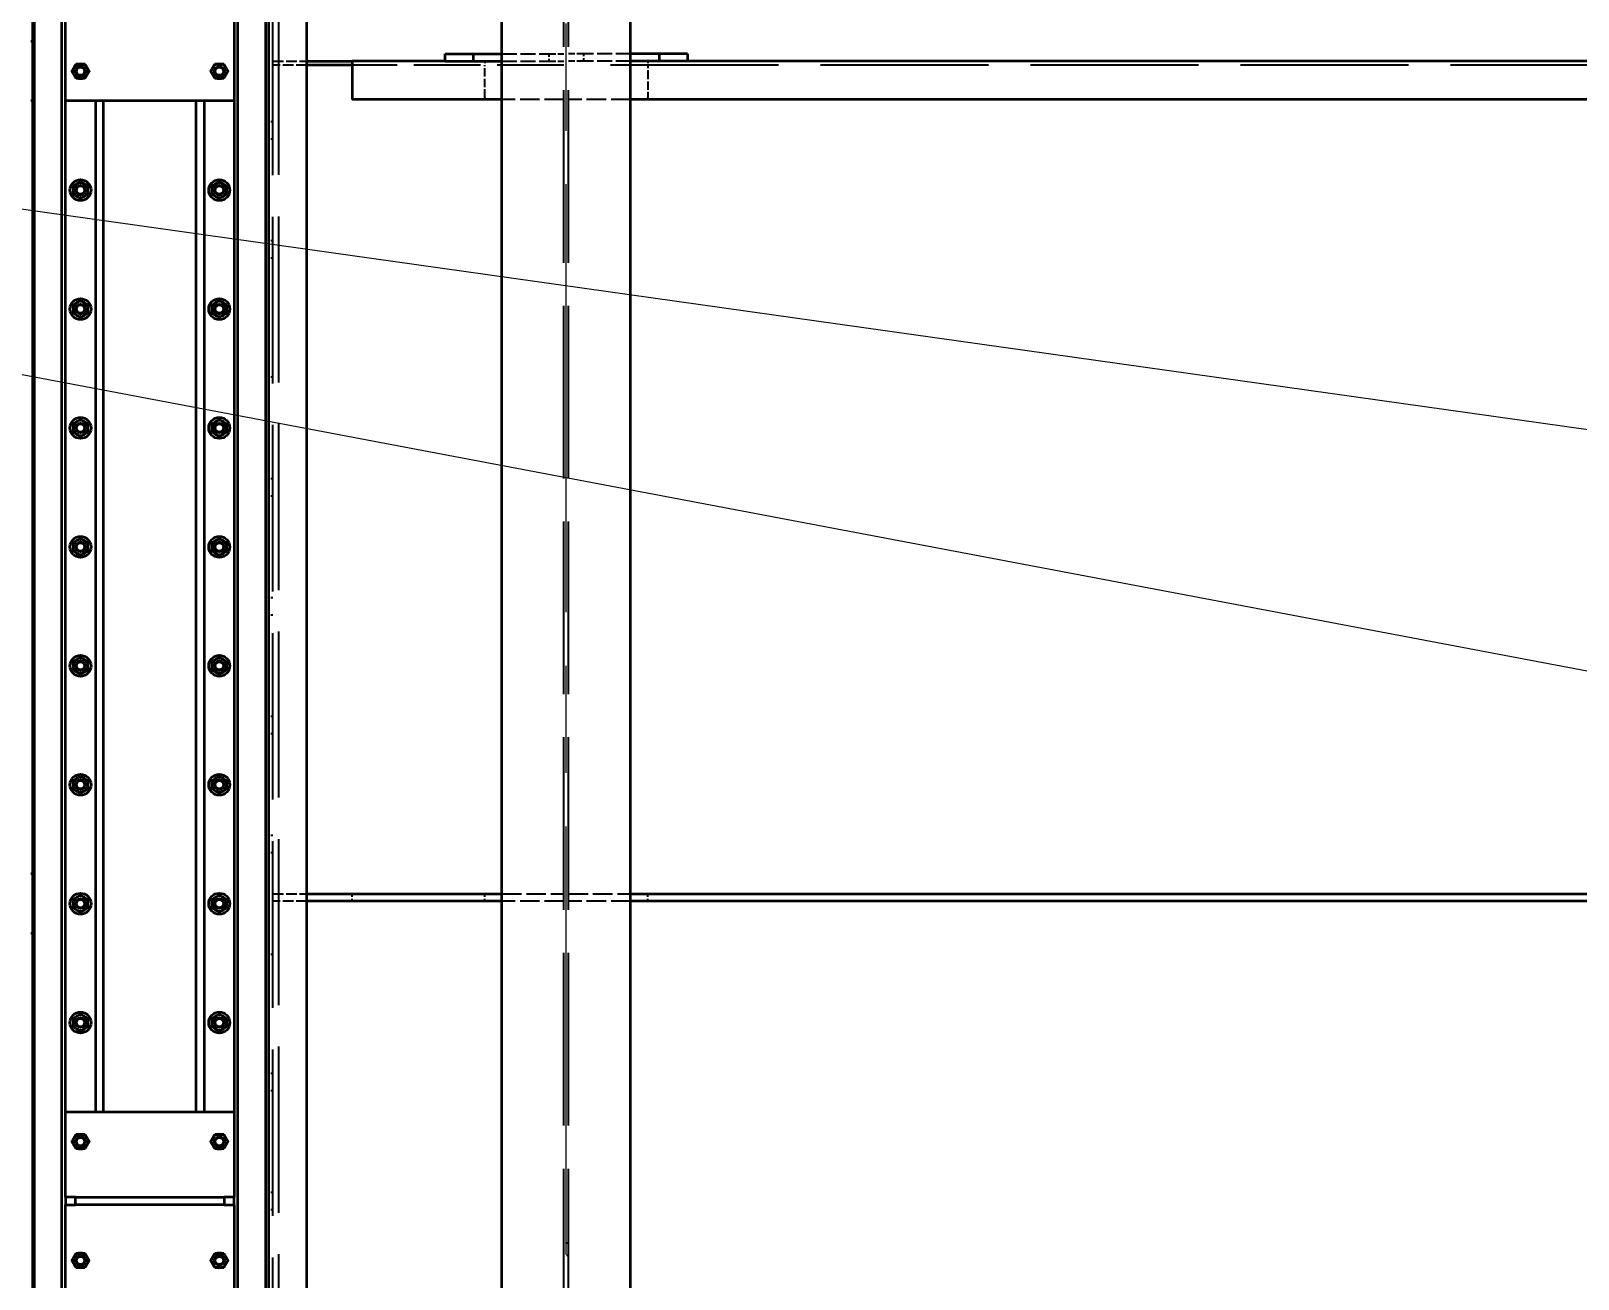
# Model space of a CAD drawing. Header units: inches. Extents: x 11 to 1621, y 11 to 1332.
# Drawn here: x 345.5 to 423.5, y 350.5 to 413.5 of the extents above; entities that cross this region are included whole.
import ezdxf

# ---------------------------------------------------------------- set-up
doc = ezdxf.new("R2010")
doc.units = ezdxf.units.IN
doc.header["$LTSCALE"] = 48
doc.header["$MEASUREMENT"] = 0
doc.linetypes.add('CHAIN', pattern=[0.7087, 0.4724, -0.0591, 0.1181, -0.0591])
doc.linetypes.add('DASHED', pattern=[0.2067, 0.1654, -0.0413])
for name, color, linetype, lineweight in [('Centerline (ANSI)', 7, 'Continuous', 25), ('Hidden (ANSI)', 7, 'DASHED', 35), ('Symbol (ANSI)', 7, 'Continuous', 25), ('Visible (ANSI)', 7, 'Continuous', 50)]:
    doc.layers.add(name, color=color, linetype=linetype, lineweight=lineweight)
doc.styles.add('Dimension Text', font='tahoma.ttf')
doc.dimstyles.new('ELC angle$7', dxfattribs={"dimscale": 48, "dimtxt": 0.12, "dimasz": 0.098425, "dimexe": 0.125, "dimexo": 0.0625, "dimgap": 0.031496, "dimtad": 0, "dimtih": 1, "dimtoh": 1, "dimzin": 0, "dimdsep": 46, "dimtxsty": 'Dimension Text', "dimcen": 0.09, "dimdle": 0.393701, "dimclrd": 256, "dimclre": 256, "dimclrt": 256, "dimadec": 1, "dimazin": 0, "dimtfac": 1, "dimtofl": 0, "dimtmove": 0, "dimatfit": 3, "dimfxl": 0, "dimtolj": 1, "dimtzin": 0, "dimlwd": -1, "dimlwe": -1, "dimarcsym": 0})

msp = doc.modelspace()

# ---------------------------------------------------------------- linework, layer by layer
at = {"layer": 'Centerline (ANSI)', "linetype": 'CHAIN', "ltscale": 0.952448}
msp.add_line((372.502429, 286.951101), (372.502429, 616.568692), dxfattribs=at)
at = {"layer": 'Hidden (ANSI)', "ltscale": 1.058297}
msp.add_line((357.702429, 322.201101), (357.702429, 500.701101), dxfattribs=at)
at = {"layer": 'Hidden (ANSI)', "ltscale": 1.055333}
msp.add_line((358.002429, 322.451101), (358.002429, 500.451101), dxfattribs=at)
at = {"layer": 'Hidden (ANSI)', "ltscale": 1.097001}
for p, q in [((372.387429, 292.951101), (372.387429, 499.747162)), ((372.617429, 292.951101), (372.617429, 499.747162))]:
    msp.add_line(p, q, dxfattribs=at)
at = {"layer": 'Hidden (ANSI)', "ltscale": 0.094341}
for p, q in [((369.257429, 412.326101), (371.637429, 412.326101)), ((375.747429, 412.326101), (373.367429, 412.326101)), ((369.257429, 411.951101), (371.637429, 411.951101)), ((375.747429, 411.951101), (373.367429, 411.951101))]:
    msp.add_line(p, q, dxfattribs=at)
at = {"layer": 'Hidden (ANSI)', "ltscale": 0.041988}
for p, q in [((371.637429, 412.326101), (372.387429, 412.326101)), ((373.367429, 412.326101), (372.617429, 412.326101)), ((371.637429, 411.951101), (372.387429, 411.951101)), ((373.367429, 411.951101), (372.617429, 411.951101))]:
    msp.add_line(p, q, dxfattribs=at)
at = {"layer": 'Hidden (ANSI)', "ltscale": 0.01478}
for p, q in [((371.637429, 411.951101), (371.637429, 412.326101)), ((373.367429, 412.326101), (373.367429, 411.951101)), ((361.702429, 369.576101), (361.702429, 369.951101)), ((368.387429, 369.576101), (368.387429, 369.951101)), ((376.617429, 369.576101), (376.617429, 369.951101))]:
    msp.add_line(p, q, dxfattribs=at)
at = {"layer": 'Hidden (ANSI)', "ltscale": 0.068152}
for p, q in [((357.702429, 411.951101), (359.422429, 411.951101)), ((359.422429, 411.751101), (357.702429, 411.751101)), ((357.702429, 369.951101), (359.422429, 369.951101)), ((359.422429, 369.576101), (357.702429, 369.576101))]:
    msp.add_line(p, q, dxfattribs=at)
at = {"layer": 'Hidden (ANSI)', "ltscale": 0.423893}
msp.add_line((372.387429, 411.751101), (361.702429, 411.751101), dxfattribs=at)
at = {"layer": 'Hidden (ANSI)', "ltscale": 0.007836}
for p, q in [((368.387429, 411.951101), (368.387429, 411.751101)), ((376.617429, 411.951101), (376.617429, 411.751101)), ((357.702429, 408.888601), (357.502429, 408.888601)), ((357.702429, 408.013601), (357.502429, 408.013601)), ((357.702429, 402.888601), (357.502429, 402.888601)), ((357.702429, 402.013601), (357.502429, 402.013601)), ((357.702429, 396.013601), (357.502429, 396.013601)), ((357.702429, 390.888601), (357.502429, 390.888601)), ((357.702429, 390.013601), (357.502429, 390.013601)), ((357.702429, 384.888601), (357.502429, 384.888601)), ((357.702429, 384.013601), (357.502429, 384.013601)), ((357.702429, 378.888601), (357.502429, 378.888601)), ((357.702429, 378.013601), (357.502429, 378.013601)), ((357.702429, 372.888601), (357.502429, 372.888601)), ((357.702429, 372.013601), (357.502429, 372.013601)), ((357.702429, 366.888601), (357.502429, 366.888601)), ((357.702429, 360.888601), (357.502429, 360.888601)), ((357.702429, 360.013601), (357.502429, 360.013601)), ((357.702429, 354.888601), (357.502429, 354.888601)), ((357.702429, 354.013601), (357.502429, 354.013601))]:
    msp.add_line(p, q, dxfattribs=at)
at = {"layer": 'Hidden (ANSI)', "ltscale": 0.018165}
for p, q in [((368.387429, 411.463824), (368.387429, 411.751101)), ((376.617429, 411.751101), (376.617429, 411.463824))]:
    msp.add_line(p, q, dxfattribs=at)
at = {"layer": 'Hidden (ANSI)', "ltscale": 0.053215}
for p, q in [((368.387429, 410.122077), (368.387429, 411.463824)), ((376.617429, 411.463824), (376.617429, 410.122077))]:
    msp.add_line(p, q, dxfattribs=at)
at = {"layer": 'Hidden (ANSI)', "ltscale": 1.067643}
msp.add_line((489.137429, 411.751101), (372.617429, 411.751101), dxfattribs=at)
at = {"layer": 'Hidden (ANSI)', "ltscale": 0.005684}
for p, q in [((368.387429, 410.122077), (368.387429, 410.031101)), ((376.617429, 410.031101), (376.617429, 410.122077))]:
    msp.add_line(p, q, dxfattribs=at)
at = {"layer": 'Hidden (ANSI)', "ltscale": 0.124102}
for p, q in [((372.387429, 410.031101), (369.257429, 410.031101)), ((375.747429, 410.031101), (372.617429, 410.031101)), ((369.257429, 369.951101), (372.387429, 369.951101)), ((372.617429, 369.951101), (375.747429, 369.951101)), ((372.387429, 369.576101), (369.257429, 369.576101)), ((375.747429, 369.576101), (372.617429, 369.576101))]:
    msp.add_line(p, q, dxfattribs=at)
at = {"layer": 'Hidden (ANSI)', "ltscale": 0.009027}
for p, q in [((372.617429, 352.326101), (372.387429, 352.326101)), ((372.617429, 351.701101), (372.387429, 351.701101))]:
    msp.add_line(p, q, dxfattribs=at)
at = {"layer": 'Visible (ANSI)'}
for p, q in [((357.502429, 322.201101), (357.502429, 500.701101)), ((359.422429, 322.201101), (359.422429, 500.701101)), ((369.257429, 292.951101), (369.257429, 500.321101)), ((375.747429, 326.326101), (375.747429, 500.321101)), ((345.660429, 494.076101), (345.660429, 328.826101)), ((347.064929, 328.451101), (347.064929, 494.451101)), ((355.939929, 328.451101), (355.939929, 494.451101)), ((357.344429, 328.826101), (357.344429, 494.076101)), ((345.580429, 454.951101), (345.580429, 409.951101)), ((347.252429, 409.951101), (347.252429, 414.263601)), ((355.752429, 414.263601), (355.752429, 409.951101)), ((345.580429, 412.951101), (345.502429, 412.951101)), ((345.580429, 412.951101), (345.580429, 367.951101)), ((345.658429, 412.951101), (345.580429, 412.951101)), ((345.658429, 412.951101), (345.660429, 412.951101)), ((366.387429, 411.951101), (366.387429, 412.326101)), ((366.387429, 412.326101), (367.824929, 412.326101)), ((367.824929, 412.326101), (369.257429, 412.326101)), ((367.824929, 411.951101), (367.824929, 412.326101)), ((377.179929, 412.326101), (375.747429, 412.326101)), ((377.179929, 412.326101), (377.179929, 411.951101)), ((378.617429, 412.326101), (377.179929, 412.326101)), ((378.617429, 412.326101), (378.617429, 411.951101)), ((359.422429, 411.951101), (361.202429, 411.951101)), ((361.202429, 411.751101), (359.422429, 411.751101)), ((361.202429, 411.951101), (361.702429, 411.951101)), ((361.702429, 411.751101), (361.202429, 411.751101)), ((361.702429, 411.951101), (361.702429, 410.031101)), ((366.387429, 411.951101), (361.702429, 411.951101)), ((366.387429, 411.951101), (367.824929, 411.951101)), ((367.824929, 411.951101), (369.257429, 411.951101)), ((377.179929, 411.951101), (375.747429, 411.951101)), ((378.617429, 411.951101), (377.179929, 411.951101)), ((483.137429, 411.951101), (378.617429, 411.951101)), ((345.580429, 409.951101), (345.502429, 409.951101)), ((345.658429, 409.951101), (345.580429, 409.951101)), ((345.660429, 409.951101), (345.658429, 409.951101)), ((347.252429, 358.951101), (347.252429, 409.951101)), ((355.752429, 409.951101), (347.252429, 409.951101)), ((348.752429, 409.951101), (348.752429, 358.951101)), ((349.168215, 358.951101), (349.168215, 409.951101)), ((353.836643, 358.951101), (353.836643, 409.951101)), ((354.252429, 358.951101), (354.252429, 409.951101)), ((355.752429, 409.951101), (355.752429, 358.951101)), ((369.257429, 410.031101), (361.702429, 410.031101)), ((486.007429, 410.031101), (375.747429, 410.031101)), ((345.580429, 370.951101), (345.502429, 370.951101)), ((345.580429, 370.951101), (345.580429, 327.951101)), ((345.658429, 370.951101), (345.580429, 370.951101)), ((345.658429, 370.951101), (345.660429, 370.951101)), ((359.422429, 369.951101), (369.257429, 369.951101)), ((375.747429, 369.951101), (486.007429, 369.951101)), ((369.257429, 369.576101), (359.422429, 369.576101)), ((486.007429, 369.576101), (375.747429, 369.576101)), ((345.580429, 367.951101), (345.502429, 367.951101)), ((345.658429, 367.951101), (345.580429, 367.951101)), ((345.660429, 367.951101), (345.658429, 367.951101)), ((347.252429, 354.638601), (347.252429, 358.951101)), ((347.252429, 358.951101), (355.752429, 358.951101)), ((355.752429, 358.951101), (355.752429, 354.638601)), ((347.752429, 354.638601), (347.252429, 354.638601)), ((347.252429, 354.638601), (347.252429, 354.263601)), ((347.252429, 354.263601), (347.752429, 354.263601)), ((347.252429, 349.951101), (347.252429, 354.263601)), ((347.752429, 354.263601), (347.752429, 354.638601)), ((347.752429, 354.638601), (355.252429, 354.638601)), ((355.252429, 354.263601), (347.752429, 354.263601)), ((355.752429, 354.638601), (355.252429, 354.638601)), ((355.252429, 354.638601), (355.252429, 354.263601)), ((355.252429, 354.263601), (355.752429, 354.263601)), ((355.752429, 354.263601), (355.752429, 354.638601)), ((355.752429, 354.263601), (355.752429, 349.951101))]:
    msp.add_line(p, q, dxfattribs=at)
for centre, radius in [((348.002429, 411.451101), 0.250136), ((348.002429, 411.451101), 0.2085), ((355.002429, 411.451101), 0.250136), ((355.002429, 411.451101), 0.2085), ((348.002429, 405.451101), 0.5315), ((355.002429, 405.451101), 0.5315), ((348.002429, 405.451101), 0.250136), ((348.002429, 405.451101), 0.2085), ((355.002429, 405.451101), 0.250136), ((355.002429, 405.451101), 0.2085), ((348.002429, 399.451101), 0.5315), ((348.002429, 399.451101), 0.250136), ((348.002429, 399.451101), 0.2085), ((355.002429, 399.451101), 0.5315), ((355.002429, 399.451101), 0.250136), ((355.002429, 399.451101), 0.2085), ((348.002429, 393.451101), 0.5315), ((348.002429, 393.451101), 0.250136), ((348.002429, 393.451101), 0.2085), ((355.002429, 393.451101), 0.5315), ((355.002429, 393.451101), 0.250136), ((355.002429, 393.451101), 0.2085), ((348.002429, 387.451101), 0.5315), ((355.002429, 387.451101), 0.5315), ((348.002429, 387.451101), 0.250136), ((348.002429, 387.451101), 0.2085), ((355.002429, 387.451101), 0.250136), ((355.002429, 387.451101), 0.2085), ((348.002429, 381.451101), 0.5315), ((348.002429, 381.451101), 0.250136), ((348.002429, 381.451101), 0.2085), ((355.002429, 381.451101), 0.5315), ((355.002429, 381.451101), 0.250136), ((355.002429, 381.451101), 0.2085), ((348.002429, 375.451101), 0.5315), ((348.002429, 375.451101), 0.250136), ((348.002429, 375.451101), 0.2085), ((355.002429, 375.451101), 0.5315), ((355.002429, 375.451101), 0.250136), ((355.002429, 375.451101), 0.2085), ((348.002429, 369.451101), 0.5315), ((355.002429, 369.451101), 0.5315), ((348.002429, 369.451101), 0.250136), ((348.002429, 369.451101), 0.2085), ((355.002429, 369.451101), 0.250136), ((355.002429, 369.451101), 0.2085), ((348.002429, 363.451101), 0.5315), ((348.002429, 363.451101), 0.250136), ((348.002429, 363.451101), 0.2085), ((355.002429, 363.451101), 0.5315), ((355.002429, 363.451101), 0.250136), ((355.002429, 363.451101), 0.2085), ((348.002429, 357.451101), 0.250136), ((348.002429, 357.451101), 0.2085), ((355.002429, 357.451101), 0.250136), ((355.002429, 357.451101), 0.2085), ((348.002429, 351.451101), 0.250136), ((348.002429, 351.451101), 0.2085), ((355.002429, 351.451101), 0.250136), ((355.002429, 351.451101), 0.2085)]:
    msp.add_circle(centre, radius, dxfattribs=at)
for centre, start, end in [((348.002429, 411.451101), 150, 210), ((348.002429, 411.451101), 90, 150), ((348.002429, 411.451101), 210, 270), ((348.002429, 411.451101), 30, 90), ((348.002429, 411.451101), 270, 330), ((348.002429, 411.451101), 330, 30), ((355.002429, 411.451101), 150, 210), ((355.002429, 411.451101), 90, 150), ((355.002429, 411.451101), 210, 270), ((355.002429, 411.451101), 30, 90), ((355.002429, 411.451101), 270, 330), ((355.002429, 411.451101), 330, 30), ((348.002429, 405.451101), 120, 180), ((348.002429, 405.451101), 60, 120), ((348.002429, 405.451101), 0, 60), ((355.002429, 405.451101), 120, 180), ((355.002429, 405.451101), 60, 120), ((355.002429, 405.451101), 0, 60), ((348.002429, 405.451101), 180, 240), ((348.002429, 405.451101), 240, 300), ((348.002429, 405.451101), 300, 0), ((355.002429, 405.451101), 180, 240), ((355.002429, 405.451101), 240, 300), ((355.002429, 405.451101), 300, 0), ((348.002429, 399.451101), 120, 180), ((348.002429, 399.451101), 60, 120), ((348.002429, 399.451101), 0, 60), ((355.002429, 399.451101), 120, 180), ((355.002429, 399.451101), 60, 120), ((355.002429, 399.451101), 0, 60), ((348.002429, 399.451101), 180, 240), ((348.002429, 399.451101), 240, 300), ((348.002429, 399.451101), 300, 0), ((355.002429, 399.451101), 180, 240), ((355.002429, 399.451101), 240, 300), ((355.002429, 399.451101), 300, 0), ((348.002429, 393.451101), 120, 180), ((348.002429, 393.451101), 180, 240), ((348.002429, 393.451101), 60, 120), ((348.002429, 393.451101), 0, 60), ((348.002429, 393.451101), 300, 0), ((355.002429, 393.451101), 120, 180), ((355.002429, 393.451101), 180, 240), ((355.002429, 393.451101), 60, 120), ((355.002429, 393.451101), 0, 60), ((355.002429, 393.451101), 300, 0), ((348.002429, 393.451101), 240, 300), ((355.002429, 393.451101), 240, 300), ((348.002429, 387.451101), 60, 120), ((355.002429, 387.451101), 60, 120), ((348.002429, 387.451101), 120, 180), ((348.002429, 387.451101), 180, 240), ((348.002429, 387.451101), 240, 300), ((348.002429, 387.451101), 0, 60), ((348.002429, 387.451101), 300, 0), ((355.002429, 387.451101), 120, 180), ((355.002429, 387.451101), 180, 240), ((355.002429, 387.451101), 240, 300), ((355.002429, 387.451101), 0, 60), ((355.002429, 387.451101), 300, 0), ((348.002429, 381.451101), 120, 180), ((348.002429, 381.451101), 60, 120), ((348.002429, 381.451101), 0, 60), ((355.002429, 381.451101), 120, 180), ((355.002429, 381.451101), 60, 120), ((355.002429, 381.451101), 0, 60), ((348.002429, 381.451101), 180, 240), ((348.002429, 381.451101), 240, 300), ((348.002429, 381.451101), 300, 0), ((355.002429, 381.451101), 180, 240), ((355.002429, 381.451101), 240, 300), ((355.002429, 381.451101), 300, 0), ((348.002429, 375.451101), 120, 180), ((348.002429, 375.451101), 180, 240), ((348.002429, 375.451101), 60, 120), ((348.002429, 375.451101), 0, 60), ((348.002429, 375.451101), 300, 0), ((355.002429, 375.451101), 120, 180), ((355.002429, 375.451101), 180, 240), ((355.002429, 375.451101), 60, 120), ((355.002429, 375.451101), 0, 60), ((355.002429, 375.451101), 300, 0), ((348.002429, 375.451101), 240, 300), ((355.002429, 375.451101), 240, 300), ((348.002429, 369.451101), 120, 180), ((348.002429, 369.451101), 180, 240), ((348.002429, 369.451101), 60, 120), ((348.002429, 369.451101), 240, 300), ((348.002429, 369.451101), 0, 60), ((348.002429, 369.451101), 300, 0), ((355.002429, 369.451101), 120, 180), ((355.002429, 369.451101), 180, 240), ((355.002429, 369.451101), 60, 120), ((355.002429, 369.451101), 240, 300), ((355.002429, 369.451101), 0, 60), ((355.002429, 369.451101), 300, 0), ((348.002429, 363.451101), 120, 180), ((348.002429, 363.451101), 60, 120), ((348.002429, 363.451101), 0, 60), ((355.002429, 363.451101), 120, 180), ((355.002429, 363.451101), 60, 120), ((355.002429, 363.451101), 0, 60), ((348.002429, 363.451101), 180, 240), ((348.002429, 363.451101), 240, 300), ((348.002429, 363.451101), 300, 0), ((355.002429, 363.451101), 180, 240), ((355.002429, 363.451101), 240, 300), ((355.002429, 363.451101), 300, 0), ((348.002429, 357.451101), 150, 210), ((348.002429, 357.451101), 90, 150), ((348.002429, 357.451101), 30, 90), ((348.002429, 357.451101), 330, 30), ((355.002429, 357.451101), 150, 210), ((355.002429, 357.451101), 90, 150), ((355.002429, 357.451101), 30, 90), ((355.002429, 357.451101), 330, 30), ((348.002429, 357.451101), 210, 270), ((348.002429, 357.451101), 270, 330), ((355.002429, 357.451101), 210, 270), ((355.002429, 357.451101), 270, 330), ((348.002429, 351.451101), 150, 210), ((348.002429, 351.451101), 90, 150), ((348.002429, 351.451101), 210, 270), ((348.002429, 351.451101), 30, 90), ((348.002429, 351.451101), 270, 330), ((348.002429, 351.451101), 330, 30), ((355.002429, 351.451101), 150, 210), ((355.002429, 351.451101), 90, 150), ((355.002429, 351.451101), 210, 270), ((355.002429, 351.451101), 30, 90), ((355.002429, 351.451101), 270, 330), ((355.002429, 351.451101), 330, 30)]:
    msp.add_arc(centre, 0.375, start, end, dxfattribs=at)
for points in [[(347.569417, 411.451101), (347.627429, 411.551582), (347.67767, 411.638601)], [(347.67767, 411.263601), (347.627429, 411.35062), (347.569417, 411.451101)], [(347.67767, 411.638601), (347.72791, 411.72562), (347.785923, 411.826101)], [(347.785923, 411.076101), (347.72791, 411.176582), (347.67767, 411.263601)], [(347.785923, 411.826101), (347.901948, 411.826101), (348.002429, 411.826101)], [(348.002429, 411.826101), (348.10291, 411.826101), (348.218936, 411.826101)], [(348.218936, 411.826101), (348.276948, 411.72562), (348.327189, 411.638601)], [(348.327189, 411.263601), (348.276948, 411.176582), (348.218936, 411.076101)], [(348.327189, 411.638601), (348.377429, 411.551582), (348.435442, 411.451101)], [(348.435442, 411.451101), (348.377429, 411.35062), (348.327189, 411.263601)], [(354.569417, 411.451101), (354.627429, 411.551582), (354.67767, 411.638601)], [(354.67767, 411.263601), (354.627429, 411.35062), (354.569417, 411.451101)], [(354.67767, 411.638601), (354.72791, 411.72562), (354.785923, 411.826101)], [(354.785923, 411.076101), (354.72791, 411.176582), (354.67767, 411.263601)], [(354.785923, 411.826101), (354.901948, 411.826101), (355.002429, 411.826101)], [(355.002429, 411.826101), (355.10291, 411.826101), (355.218936, 411.826101)], [(355.218936, 411.826101), (355.276948, 411.72562), (355.327189, 411.638601)], [(355.327189, 411.263601), (355.276948, 411.176582), (355.218936, 411.076101)], [(355.327189, 411.638601), (355.377429, 411.551582), (355.435442, 411.451101)], [(355.435442, 411.451101), (355.377429, 411.35062), (355.327189, 411.263601)], [(348.002429, 411.076101), (347.901948, 411.076101), (347.785923, 411.076101)], [(348.218936, 411.076101), (348.10291, 411.076101), (348.002429, 411.076101)], [(355.002429, 411.076101), (354.901948, 411.076101), (354.785923, 411.076101)], [(355.218936, 411.076101), (355.10291, 411.076101), (355.002429, 411.076101)], [(347.627429, 405.667607), (347.72791, 405.72562), (347.814929, 405.77586)], [(347.814929, 405.77586), (347.901948, 405.826101), (348.002429, 405.884114)], [(348.002429, 405.884114), (348.10291, 405.826101), (348.189929, 405.77586)], [(348.189929, 405.77586), (348.276948, 405.72562), (348.377429, 405.667607)], [(354.627429, 405.667607), (354.72791, 405.72562), (354.814929, 405.77586)], [(354.814929, 405.77586), (354.901948, 405.826101), (355.002429, 405.884114)], [(355.002429, 405.884114), (355.10291, 405.826101), (355.189929, 405.77586)], [(355.189929, 405.77586), (355.276948, 405.72562), (355.377429, 405.667607)], [(347.627429, 405.451101), (347.627429, 405.551582), (347.627429, 405.667607)], [(347.627429, 405.234595), (347.627429, 405.35062), (347.627429, 405.451101)], [(347.814929, 405.126341), (347.72791, 405.176582), (347.627429, 405.234595)], [(348.002429, 405.018088), (347.901948, 405.076101), (347.814929, 405.126341)], [(348.189929, 405.126341), (348.10291, 405.076101), (348.002429, 405.018088)], [(348.377429, 405.234595), (348.276948, 405.176582), (348.189929, 405.126341)], [(348.377429, 405.667607), (348.377429, 405.551582), (348.377429, 405.451101)], [(348.377429, 405.451101), (348.377429, 405.35062), (348.377429, 405.234595)], [(354.627429, 405.451101), (354.627429, 405.551582), (354.627429, 405.667607)], [(354.627429, 405.234595), (354.627429, 405.35062), (354.627429, 405.451101)], [(354.814929, 405.126341), (354.72791, 405.176582), (354.627429, 405.234595)], [(355.002429, 405.018088), (354.901948, 405.076101), (354.814929, 405.126341)], [(355.189929, 405.126341), (355.10291, 405.076101), (355.002429, 405.018088)], [(355.377429, 405.234595), (355.276948, 405.176582), (355.189929, 405.126341)], [(355.377429, 405.667607), (355.377429, 405.551582), (355.377429, 405.451101)], [(355.377429, 405.451101), (355.377429, 405.35062), (355.377429, 405.234595)], [(347.627429, 399.667607), (347.72791, 399.72562), (347.814929, 399.77586)], [(347.627429, 399.451101), (347.627429, 399.551582), (347.627429, 399.667607)], [(347.814929, 399.77586), (347.901948, 399.826101), (348.002429, 399.884114)], [(348.002429, 399.884114), (348.10291, 399.826101), (348.189929, 399.77586)], [(348.189929, 399.77586), (348.276948, 399.72562), (348.377429, 399.667607)], [(348.377429, 399.667607), (348.377429, 399.551582), (348.377429, 399.451101)], [(354.627429, 399.667607), (354.72791, 399.72562), (354.814929, 399.77586)], [(354.627429, 399.451101), (354.627429, 399.551582), (354.627429, 399.667607)], [(354.814929, 399.77586), (354.901948, 399.826101), (355.002429, 399.884114)], [(355.002429, 399.884114), (355.10291, 399.826101), (355.189929, 399.77586)], [(355.189929, 399.77586), (355.276948, 399.72562), (355.377429, 399.667607)], [(355.377429, 399.667607), (355.377429, 399.551582), (355.377429, 399.451101)], [(347.627429, 399.234595), (347.627429, 399.35062), (347.627429, 399.451101)], [(347.814929, 399.126341), (347.72791, 399.176582), (347.627429, 399.234595)], [(348.002429, 399.018088), (347.901948, 399.076101), (347.814929, 399.126341)], [(348.189929, 399.126341), (348.10291, 399.076101), (348.002429, 399.018088)], [(348.377429, 399.234595), (348.276948, 399.176582), (348.189929, 399.126341)], [(348.377429, 399.451101), (348.377429, 399.35062), (348.377429, 399.234595)], [(354.627429, 399.234595), (354.627429, 399.35062), (354.627429, 399.451101)], [(354.814929, 399.126341), (354.72791, 399.176582), (354.627429, 399.234595)], [(355.002429, 399.018088), (354.901948, 399.076101), (354.814929, 399.126341)], [(355.189929, 399.126341), (355.10291, 399.076101), (355.002429, 399.018088)], [(355.377429, 399.234595), (355.276948, 399.176582), (355.189929, 399.126341)], [(355.377429, 399.451101), (355.377429, 399.35062), (355.377429, 399.234595)], [(347.627429, 393.667607), (347.72791, 393.72562), (347.814929, 393.77586)], [(347.627429, 393.451101), (347.627429, 393.551582), (347.627429, 393.667607)], [(347.627429, 393.234595), (347.627429, 393.35062), (347.627429, 393.451101)], [(347.814929, 393.77586), (347.901948, 393.826101), (348.002429, 393.884114)], [(348.002429, 393.884114), (348.10291, 393.826101), (348.189929, 393.77586)], [(348.189929, 393.77586), (348.276948, 393.72562), (348.377429, 393.667607)], [(348.377429, 393.667607), (348.377429, 393.551582), (348.377429, 393.451101)], [(348.377429, 393.451101), (348.377429, 393.35062), (348.377429, 393.234595)], [(354.627429, 393.667607), (354.72791, 393.72562), (354.814929, 393.77586)], [(354.627429, 393.451101), (354.627429, 393.551582), (354.627429, 393.667607)], [(354.627429, 393.234595), (354.627429, 393.35062), (354.627429, 393.451101)], [(354.814929, 393.77586), (354.901948, 393.826101), (355.002429, 393.884114)], [(355.002429, 393.884114), (355.10291, 393.826101), (355.189929, 393.77586)], [(355.189929, 393.77586), (355.276948, 393.72562), (355.377429, 393.667607)], [(355.377429, 393.667607), (355.377429, 393.551582), (355.377429, 393.451101)], [(355.377429, 393.451101), (355.377429, 393.35062), (355.377429, 393.234595)], [(347.814929, 393.126341), (347.72791, 393.176582), (347.627429, 393.234595)], [(348.002429, 393.018088), (347.901948, 393.076101), (347.814929, 393.126341)], [(348.189929, 393.126341), (348.10291, 393.076101), (348.002429, 393.018088)], [(348.377429, 393.234595), (348.276948, 393.176582), (348.189929, 393.126341)], [(354.814929, 393.126341), (354.72791, 393.176582), (354.627429, 393.234595)], [(355.002429, 393.018088), (354.901948, 393.076101), (354.814929, 393.126341)], [(355.189929, 393.126341), (355.10291, 393.076101), (355.002429, 393.018088)], [(355.377429, 393.234595), (355.276948, 393.176582), (355.189929, 393.126341)], [(347.814929, 387.77586), (347.901948, 387.826101), (348.002429, 387.884114)], [(348.002429, 387.884114), (348.10291, 387.826101), (348.189929, 387.77586)], [(354.814929, 387.77586), (354.901948, 387.826101), (355.002429, 387.884114)], [(355.002429, 387.884114), (355.10291, 387.826101), (355.189929, 387.77586)], [(347.627429, 387.667607), (347.72791, 387.72562), (347.814929, 387.77586)], [(347.627429, 387.451101), (347.627429, 387.551582), (347.627429, 387.667607)], [(347.627429, 387.234595), (347.627429, 387.35062), (347.627429, 387.451101)], [(347.814929, 387.126341), (347.72791, 387.176582), (347.627429, 387.234595)], [(348.002429, 387.018088), (347.901948, 387.076101), (347.814929, 387.126341)], [(348.189929, 387.126341), (348.10291, 387.076101), (348.002429, 387.018088)], [(348.189929, 387.77586), (348.276948, 387.72562), (348.377429, 387.667607)], [(348.377429, 387.234595), (348.276948, 387.176582), (348.189929, 387.126341)], [(348.377429, 387.667607), (348.377429, 387.551582), (348.377429, 387.451101)], [(348.377429, 387.451101), (348.377429, 387.35062), (348.377429, 387.234595)], [(354.627429, 387.667607), (354.72791, 387.72562), (354.814929, 387.77586)], [(354.627429, 387.451101), (354.627429, 387.551582), (354.627429, 387.667607)], [(354.627429, 387.234595), (354.627429, 387.35062), (354.627429, 387.451101)], [(354.814929, 387.126341), (354.72791, 387.176582), (354.627429, 387.234595)], [(355.002429, 387.018088), (354.901948, 387.076101), (354.814929, 387.126341)], [(355.189929, 387.126341), (355.10291, 387.076101), (355.002429, 387.018088)], [(355.189929, 387.77586), (355.276948, 387.72562), (355.377429, 387.667607)], [(355.377429, 387.234595), (355.276948, 387.176582), (355.189929, 387.126341)], [(355.377429, 387.667607), (355.377429, 387.551582), (355.377429, 387.451101)], [(355.377429, 387.451101), (355.377429, 387.35062), (355.377429, 387.234595)], [(347.627429, 381.667607), (347.72791, 381.72562), (347.814929, 381.77586)], [(347.627429, 381.451101), (347.627429, 381.551582), (347.627429, 381.667607)], [(347.814929, 381.77586), (347.901948, 381.826101), (348.002429, 381.884114)], [(348.002429, 381.884114), (348.10291, 381.826101), (348.189929, 381.77586)], [(348.189929, 381.77586), (348.276948, 381.72562), (348.377429, 381.667607)], [(348.377429, 381.667607), (348.377429, 381.551582), (348.377429, 381.451101)], [(354.627429, 381.667607), (354.72791, 381.72562), (354.814929, 381.77586)], [(354.627429, 381.451101), (354.627429, 381.551582), (354.627429, 381.667607)], [(354.814929, 381.77586), (354.901948, 381.826101), (355.002429, 381.884114)], [(355.002429, 381.884114), (355.10291, 381.826101), (355.189929, 381.77586)], [(355.189929, 381.77586), (355.276948, 381.72562), (355.377429, 381.667607)], [(355.377429, 381.667607), (355.377429, 381.551582), (355.377429, 381.451101)], [(347.627429, 381.234595), (347.627429, 381.35062), (347.627429, 381.451101)], [(347.814929, 381.126341), (347.72791, 381.176582), (347.627429, 381.234595)], [(348.002429, 381.018088), (347.901948, 381.076101), (347.814929, 381.126341)], [(348.189929, 381.126341), (348.10291, 381.076101), (348.002429, 381.018088)], [(348.377429, 381.234595), (348.276948, 381.176582), (348.189929, 381.126341)], [(348.377429, 381.451101), (348.377429, 381.35062), (348.377429, 381.234595)], [(354.627429, 381.234595), (354.627429, 381.35062), (354.627429, 381.451101)], [(354.814929, 381.126341), (354.72791, 381.176582), (354.627429, 381.234595)], [(355.002429, 381.018088), (354.901948, 381.076101), (354.814929, 381.126341)], [(355.189929, 381.126341), (355.10291, 381.076101), (355.002429, 381.018088)], [(355.377429, 381.234595), (355.276948, 381.176582), (355.189929, 381.126341)], [(355.377429, 381.451101), (355.377429, 381.35062), (355.377429, 381.234595)], [(347.627429, 375.667607), (347.72791, 375.72562), (347.814929, 375.77586)], [(347.627429, 375.451101), (347.627429, 375.551582), (347.627429, 375.667607)], [(347.627429, 375.234595), (347.627429, 375.35062), (347.627429, 375.451101)], [(347.814929, 375.77586), (347.901948, 375.826101), (348.002429, 375.884114)], [(348.002429, 375.884114), (348.10291, 375.826101), (348.189929, 375.77586)], [(348.189929, 375.77586), (348.276948, 375.72562), (348.377429, 375.667607)], [(348.377429, 375.667607), (348.377429, 375.551582), (348.377429, 375.451101)], [(348.377429, 375.451101), (348.377429, 375.35062), (348.377429, 375.234595)], [(354.627429, 375.667607), (354.72791, 375.72562), (354.814929, 375.77586)], [(354.627429, 375.451101), (354.627429, 375.551582), (354.627429, 375.667607)], [(354.627429, 375.234595), (354.627429, 375.35062), (354.627429, 375.451101)], [(354.814929, 375.77586), (354.901948, 375.826101), (355.002429, 375.884114)], [(355.002429, 375.884114), (355.10291, 375.826101), (355.189929, 375.77586)], [(355.189929, 375.77586), (355.276948, 375.72562), (355.377429, 375.667607)], [(355.377429, 375.667607), (355.377429, 375.551582), (355.377429, 375.451101)], [(355.377429, 375.451101), (355.377429, 375.35062), (355.377429, 375.234595)], [(347.814929, 375.126341), (347.72791, 375.176582), (347.627429, 375.234595)], [(348.002429, 375.018088), (347.901948, 375.076101), (347.814929, 375.126341)], [(348.189929, 375.126341), (348.10291, 375.076101), (348.002429, 375.018088)], [(348.377429, 375.234595), (348.276948, 375.176582), (348.189929, 375.126341)], [(354.814929, 375.126341), (354.72791, 375.176582), (354.627429, 375.234595)], [(355.002429, 375.018088), (354.901948, 375.076101), (354.814929, 375.126341)], [(355.189929, 375.126341), (355.10291, 375.076101), (355.002429, 375.018088)], [(355.377429, 375.234595), (355.276948, 375.176582), (355.189929, 375.126341)], [(347.814929, 369.77586), (347.901948, 369.826101), (348.002429, 369.884114)], [(348.002429, 369.884114), (348.10291, 369.826101), (348.189929, 369.77586)], [(354.814929, 369.77586), (354.901948, 369.826101), (355.002429, 369.884114)], [(355.002429, 369.884114), (355.10291, 369.826101), (355.189929, 369.77586)], [(347.627429, 369.667607), (347.72791, 369.72562), (347.814929, 369.77586)], [(347.627429, 369.451101), (347.627429, 369.551582), (347.627429, 369.667607)], [(347.627429, 369.234595), (347.627429, 369.35062), (347.627429, 369.451101)], [(347.814929, 369.126341), (347.72791, 369.176582), (347.627429, 369.234595)], [(348.002429, 369.018088), (347.901948, 369.076101), (347.814929, 369.126341)], [(348.189929, 369.126341), (348.10291, 369.076101), (348.002429, 369.018088)], [(348.189929, 369.77586), (348.276948, 369.72562), (348.377429, 369.667607)], [(348.377429, 369.234595), (348.276948, 369.176582), (348.189929, 369.126341)], [(348.377429, 369.667607), (348.377429, 369.551582), (348.377429, 369.451101)], [(348.377429, 369.451101), (348.377429, 369.35062), (348.377429, 369.234595)], [(354.627429, 369.667607), (354.72791, 369.72562), (354.814929, 369.77586)], [(354.627429, 369.451101), (354.627429, 369.551582), (354.627429, 369.667607)], [(354.627429, 369.234595), (354.627429, 369.35062), (354.627429, 369.451101)], [(354.814929, 369.126341), (354.72791, 369.176582), (354.627429, 369.234595)], [(355.002429, 369.018088), (354.901948, 369.076101), (354.814929, 369.126341)], [(355.189929, 369.126341), (355.10291, 369.076101), (355.002429, 369.018088)], [(355.189929, 369.77586), (355.276948, 369.72562), (355.377429, 369.667607)], [(355.377429, 369.234595), (355.276948, 369.176582), (355.189929, 369.126341)], [(355.377429, 369.667607), (355.377429, 369.551582), (355.377429, 369.451101)], [(355.377429, 369.451101), (355.377429, 369.35062), (355.377429, 369.234595)], [(347.627429, 363.667607), (347.72791, 363.72562), (347.814929, 363.77586)], [(347.627429, 363.451101), (347.627429, 363.551582), (347.627429, 363.667607)], [(347.814929, 363.77586), (347.901948, 363.826101), (348.002429, 363.884114)], [(348.002429, 363.884114), (348.10291, 363.826101), (348.189929, 363.77586)], [(348.189929, 363.77586), (348.276948, 363.72562), (348.377429, 363.667607)], [(348.377429, 363.667607), (348.377429, 363.551582), (348.377429, 363.451101)], [(354.627429, 363.667607), (354.72791, 363.72562), (354.814929, 363.77586)], [(354.627429, 363.451101), (354.627429, 363.551582), (354.627429, 363.667607)], [(354.814929, 363.77586), (354.901948, 363.826101), (355.002429, 363.884114)], [(355.002429, 363.884114), (355.10291, 363.826101), (355.189929, 363.77586)], [(355.189929, 363.77586), (355.276948, 363.72562), (355.377429, 363.667607)], [(355.377429, 363.667607), (355.377429, 363.551582), (355.377429, 363.451101)], [(347.627429, 363.234595), (347.627429, 363.35062), (347.627429, 363.451101)], [(347.814929, 363.126341), (347.72791, 363.176582), (347.627429, 363.234595)], [(348.002429, 363.018088), (347.901948, 363.076101), (347.814929, 363.126341)], [(348.189929, 363.126341), (348.10291, 363.076101), (348.002429, 363.018088)], [(348.377429, 363.234595), (348.276948, 363.176582), (348.189929, 363.126341)], [(348.377429, 363.451101), (348.377429, 363.35062), (348.377429, 363.234595)], [(354.627429, 363.234595), (354.627429, 363.35062), (354.627429, 363.451101)], [(354.814929, 363.126341), (354.72791, 363.176582), (354.627429, 363.234595)], [(355.002429, 363.018088), (354.901948, 363.076101), (354.814929, 363.126341)], [(355.189929, 363.126341), (355.10291, 363.076101), (355.002429, 363.018088)], [(355.377429, 363.234595), (355.276948, 363.176582), (355.189929, 363.126341)], [(355.377429, 363.451101), (355.377429, 363.35062), (355.377429, 363.234595)], [(347.569417, 357.451101), (347.627429, 357.551582), (347.67767, 357.638601)], [(347.67767, 357.263601), (347.627429, 357.35062), (347.569417, 357.451101)], [(347.67767, 357.638601), (347.72791, 357.72562), (347.785923, 357.826101)], [(347.785923, 357.826101), (347.901948, 357.826101), (348.002429, 357.826101)], [(348.002429, 357.826101), (348.10291, 357.826101), (348.218936, 357.826101)], [(348.218936, 357.826101), (348.276948, 357.72562), (348.327189, 357.638601)], [(348.327189, 357.638601), (348.377429, 357.551582), (348.435442, 357.451101)], [(348.435442, 357.451101), (348.377429, 357.35062), (348.327189, 357.263601)], [(354.569417, 357.451101), (354.627429, 357.551582), (354.67767, 357.638601)], [(354.67767, 357.263601), (354.627429, 357.35062), (354.569417, 357.451101)], [(354.67767, 357.638601), (354.72791, 357.72562), (354.785923, 357.826101)], [(354.785923, 357.826101), (354.901948, 357.826101), (355.002429, 357.826101)], [(355.002429, 357.826101), (355.10291, 357.826101), (355.218936, 357.826101)], [(355.218936, 357.826101), (355.276948, 357.72562), (355.327189, 357.638601)], [(355.327189, 357.638601), (355.377429, 357.551582), (355.435442, 357.451101)], [(355.435442, 357.451101), (355.377429, 357.35062), (355.327189, 357.263601)], [(347.785923, 357.076101), (347.72791, 357.176582), (347.67767, 357.263601)], [(348.002429, 357.076101), (347.901948, 357.076101), (347.785923, 357.076101)], [(348.218936, 357.076101), (348.10291, 357.076101), (348.002429, 357.076101)], [(348.327189, 357.263601), (348.276948, 357.176582), (348.218936, 357.076101)], [(354.785923, 357.076101), (354.72791, 357.176582), (354.67767, 357.263601)], [(355.002429, 357.076101), (354.901948, 357.076101), (354.785923, 357.076101)], [(355.218936, 357.076101), (355.10291, 357.076101), (355.002429, 357.076101)], [(355.327189, 357.263601), (355.276948, 357.176582), (355.218936, 357.076101)], [(347.569417, 351.451101), (347.627429, 351.551582), (347.67767, 351.638601)], [(347.67767, 351.263601), (347.627429, 351.35062), (347.569417, 351.451101)], [(347.67767, 351.638601), (347.72791, 351.72562), (347.785923, 351.826101)], [(347.785923, 351.076101), (347.72791, 351.176582), (347.67767, 351.263601)], [(347.785923, 351.826101), (347.901948, 351.826101), (348.002429, 351.826101)], [(348.002429, 351.826101), (348.10291, 351.826101), (348.218936, 351.826101)], [(348.218936, 351.826101), (348.276948, 351.72562), (348.327189, 351.638601)], [(348.327189, 351.263601), (348.276948, 351.176582), (348.218936, 351.076101)], [(348.327189, 351.638601), (348.377429, 351.551582), (348.435442, 351.451101)], [(348.435442, 351.451101), (348.377429, 351.35062), (348.327189, 351.263601)], [(354.569417, 351.451101), (354.627429, 351.551582), (354.67767, 351.638601)], [(354.67767, 351.263601), (354.627429, 351.35062), (354.569417, 351.451101)], [(354.67767, 351.638601), (354.72791, 351.72562), (354.785923, 351.826101)], [(354.785923, 351.076101), (354.72791, 351.176582), (354.67767, 351.263601)], [(354.785923, 351.826101), (354.901948, 351.826101), (355.002429, 351.826101)], [(355.002429, 351.826101), (355.10291, 351.826101), (355.218936, 351.826101)], [(355.218936, 351.826101), (355.276948, 351.72562), (355.327189, 351.638601)], [(355.327189, 351.263601), (355.276948, 351.176582), (355.218936, 351.076101)], [(355.327189, 351.638601), (355.377429, 351.551582), (355.435442, 351.451101)], [(355.435442, 351.451101), (355.377429, 351.35062), (355.327189, 351.263601)], [(348.002429, 351.076101), (347.901948, 351.076101), (347.785923, 351.076101)], [(348.218936, 351.076101), (348.10291, 351.076101), (348.002429, 351.076101)], [(355.002429, 351.076101), (354.901948, 351.076101), (354.785923, 351.076101)], [(355.218936, 351.076101), (355.10291, 351.076101), (355.002429, 351.076101)]]:
    msp.add_rational_spline(points, [1, 1.0379548493, 1], degree=2, dxfattribs=at)

# ---------------------------------------------------------------- leaders
at = {"layer": 'Symbol (ANSI)'}
for points in [[(565.059706, 373.525229), (185.323221, 426.948659)], [(438.502429, 378.431743), (185.179975, 426.435562)]]:
    msp.add_leader(points, dimstyle='ELC angle$7', override={"dimtad": 0}, dxfattribs=at)

doc.saveas('drawing.dxf')
